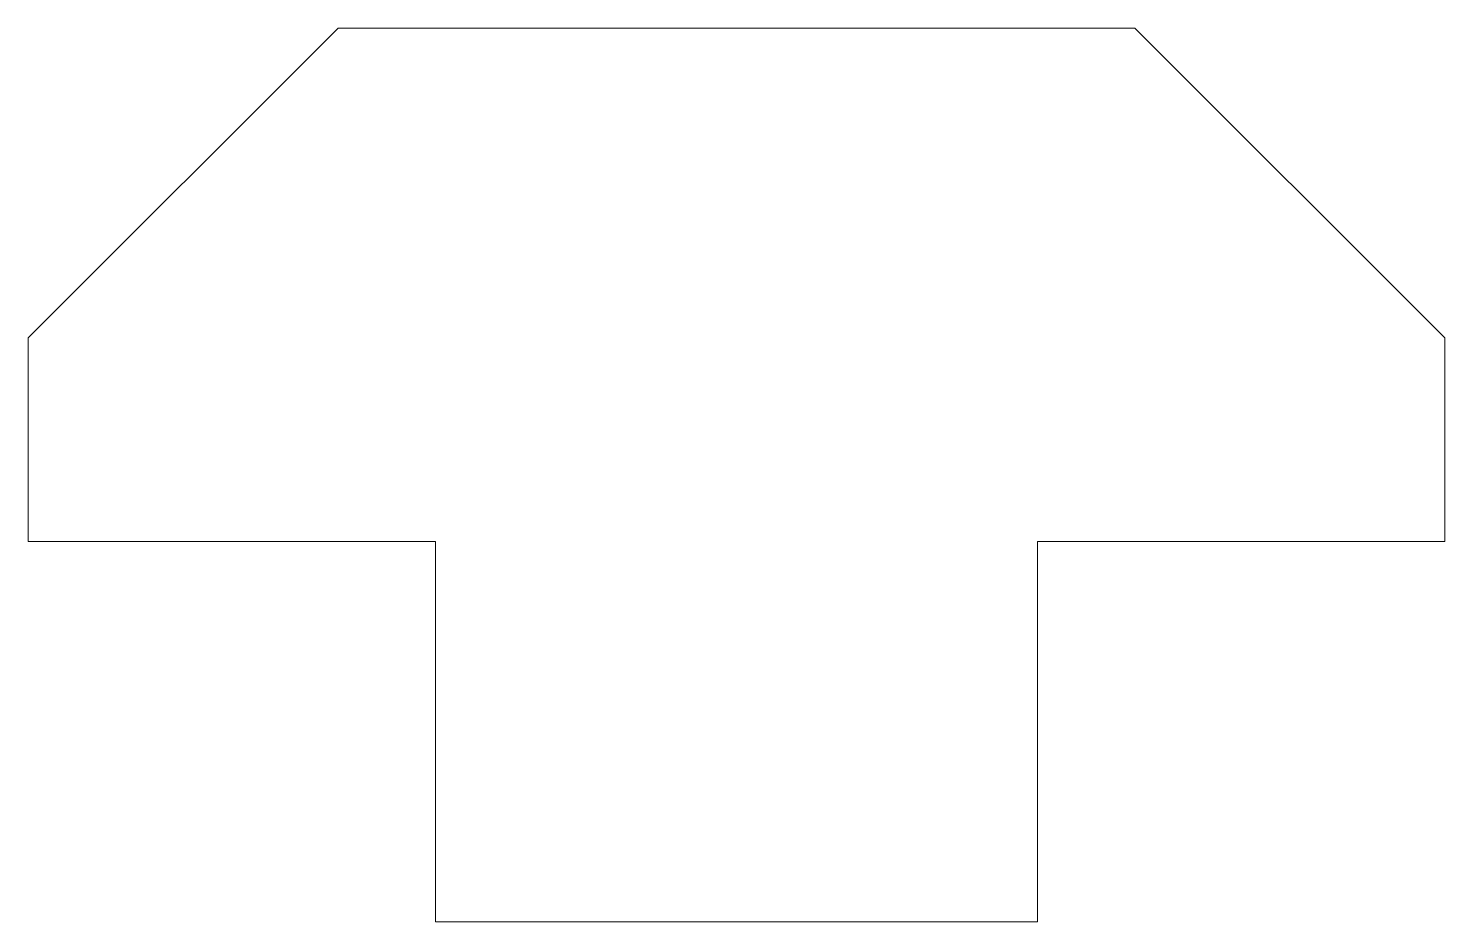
# Model space of a CAD drawing. Header units: millimetres. Extents: x -8 to 8, y 0 to 10.1.
import ezdxf

# ---------------------------------------------------------------- set-up
doc = ezdxf.new("R2010")
doc.units = ezdxf.units.MM
doc.layers.add('nut4', color=2, linetype='CONTINUOUS', lineweight=0)

msp = doc.modelspace()

# ---------------------------------------------------------------- linework, layer by layer
at = {"layer": 'nut4'}
for p, q in [((-8, 6.6), (-4.5, 10.1)), ((-4.5, 10.1), (4.5, 10.1)), ((4.5, 10.1), (8, 6.6)), ((-8, 4.3), (-8, 6.6)), ((8, 6.6), (8, 4.3)), ((-3.4, 4.3), (-8, 4.3)), ((-3.4, 1.8), (-3.4, 4.3)), ((8, 4.3), (3.4, 4.3)), ((3.4, 4.3), (3.4, 1.8)), ((-3.4, 0), (-3.4, 1.8)), ((3.4, 1.8), (3.4, 0)), ((3.4, 0), (-3.4, 0))]:
    msp.add_line(p, q, dxfattribs=at)

doc.saveas('drawing.dxf')
